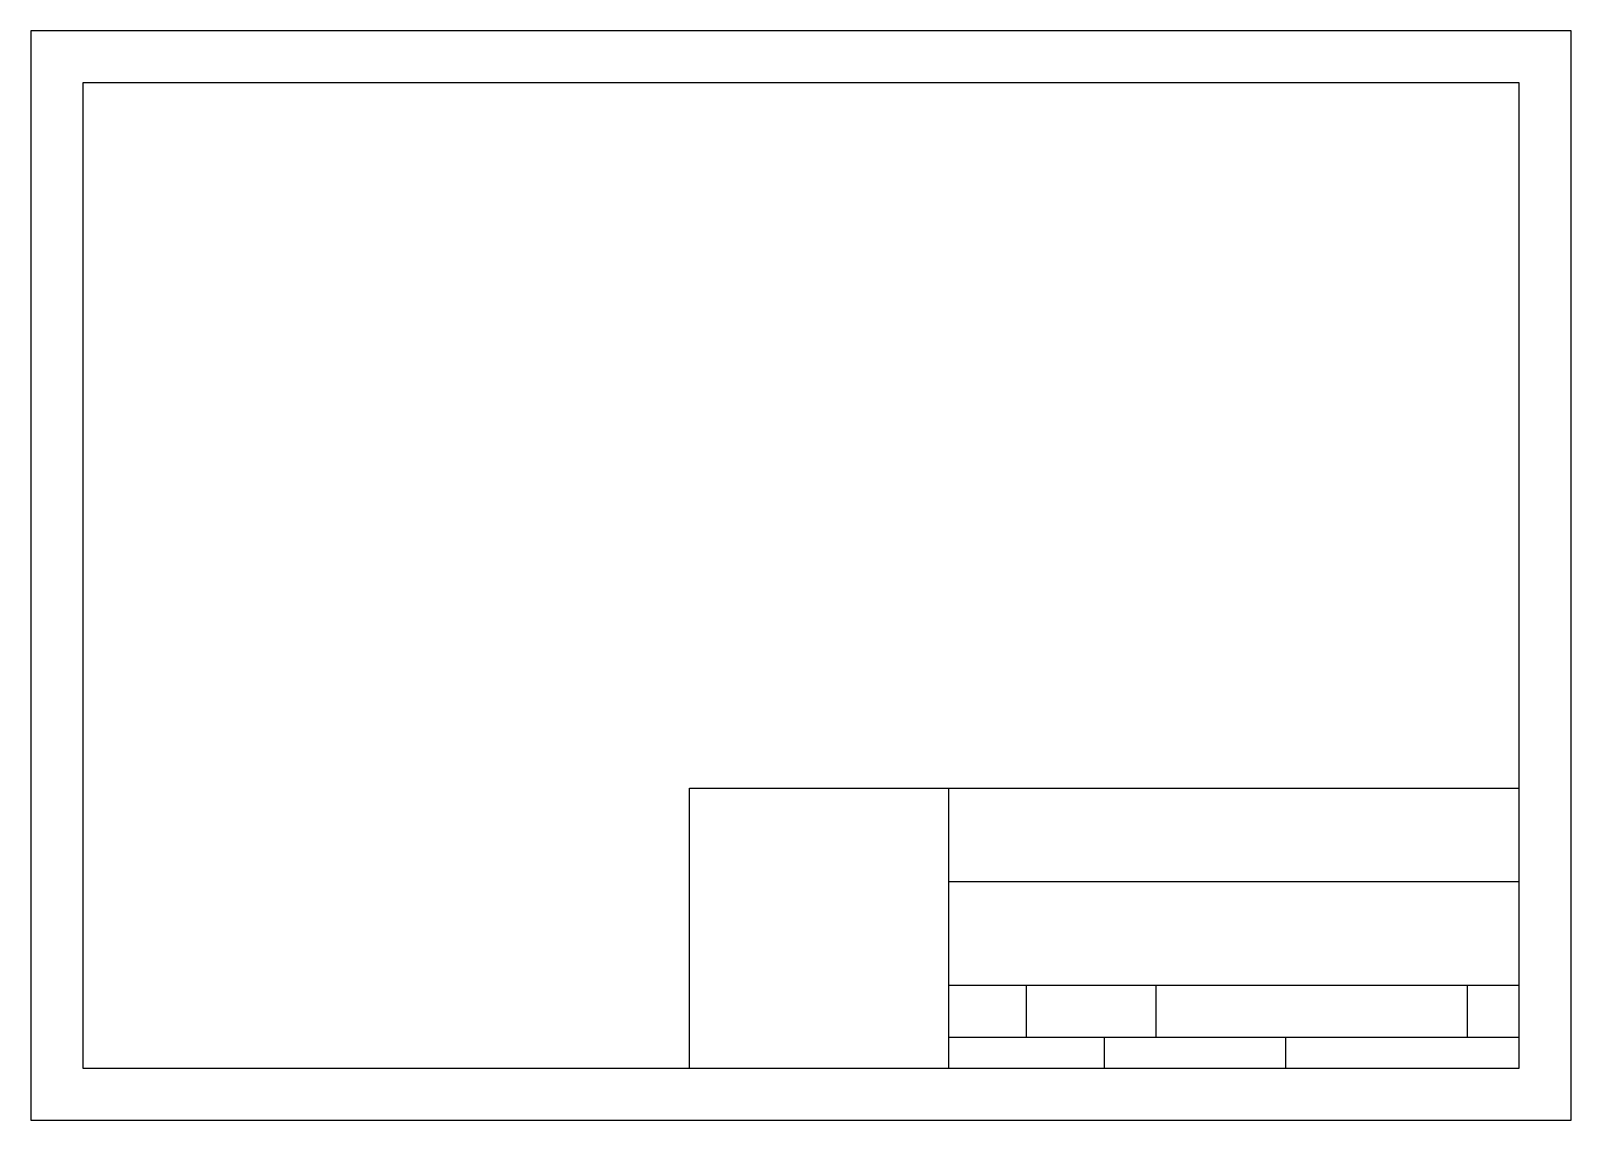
# Model space of a CAD drawing. Header units: millimetres. Extents: x 0 to 297, y 0 to 210.
import ezdxf

# ---------------------------------------------------------------- set-up
doc = ezdxf.new("R2010")
doc.units = ezdxf.units.MM

msp = doc.modelspace()

# ---------------------------------------------------------------- linework, layer by layer
for p, q in [((287, 200), (10, 200)), ((10, 200), (10, 10)), ((287, 10), (287, 200)), ((127, 64), (287, 64)), ((127, 10), (127, 64)), ((177, 10), (177, 64)), ((177, 46), (287, 46)), ((177, 26), (287, 26)), ((192, 16), (192, 26)), ((217, 16), (217, 26)), ((277, 16), (277, 26)), ((177, 16), (287, 16)), ((207, 10), (207, 16)), ((242, 10), (242, 16)), ((10, 10), (287, 10))]:
    msp.add_line(p, q)
msp.add_lwpolyline([(0, 0), (297, 0), (297, 210), (0, 210)], close=True)

doc.saveas('drawing.dxf')
